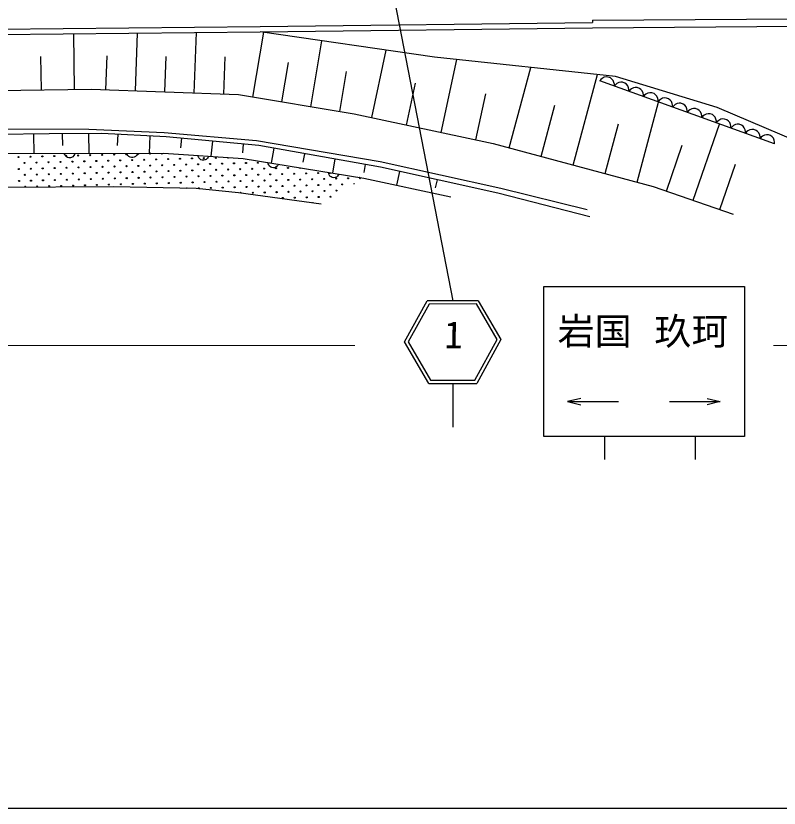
# Model space of a CAD drawing. Units: millimetres, scale not verified. Extents: x 40000 to 680000, y 20000 to 380000.
# Drawn here: x 192454 to 264642, y 205000 to 279904 of the extents above; entities that cross this region are included whole.
import ezdxf
from ezdxf.enums import TextEntityAlignment as Align

# ---------------------------------------------------------------- set-up
doc = ezdxf.new("R2010")
doc.units = ezdxf.units.MM
doc.header["$LTSCALE"] = 1000
for name, color, linetype, lineweight in [('M-BGD', 7, 'Continuous', 25), ('M-STR-HTXT', 7, 'Continuous', 13), ('M-STR-STRC', 7, 'Continuous', 25), ('M-TTL-BAND', 7, 'Continuous', 25)]:
    doc.layers.add(name, color=color, linetype=linetype, lineweight=lineweight)
doc.styles.add('ＭＳ ゴシック', font='')
doc.styles.get('ＭＳ ゴシック').set_extended_font_data('MS Gothic')

msp = doc.modelspace()

# ---------------------------------------------------------------- linework, layer by layer
at = {"layer": 'M-BGD'}
for p, q in [((246986, 279486), (246985, 279286)), ((246986, 279486), (276381, 279706)), ((189387, 278627), (215558, 278902)), ((215558, 278902), (246985, 279286)), ((215564, 278402), (246991, 278786)), ((246991, 278786), (276387, 279006)), ((189392, 278128), (215564, 278402)), ((198010, 272942), (197950, 278217)), ((203758, 272810), (203955, 278280)), ((209326, 272609), (209533, 278339)), ((214872, 272229), (215894, 278354)), ((232043, 276010), (215564, 278402)), ((220351, 271315), (221393, 277556)), ((226105, 270279), (227466, 276674)), ((194867, 272907), (194831, 276073)), ((200974, 272910), (201090, 276115)), ((206542, 272709), (206663, 276069)), ((212110, 272508), (212237, 276024)), ((249178, 274180), (232043, 276010)), ((232678, 268880), (234148, 275785)), ((217612, 271772), (218231, 275482)), ((239119, 267425), (241162, 275036)), ((223091, 270857), (223722, 274637)), ((245161, 265803), (247458, 274364)), ((258793, 271238), (249178, 274180)), ((229392, 269579), (230236, 273546)), ((247783, 273888), (247671, 273750)), ((264210, 267794), (247671, 273750)), ((247911, 273994), (247783, 273888)), ((248100, 274097), (247911, 273994)), ((248281, 274125), (248100, 274097)), ((248462, 274119), (248281, 274125)), ((248676, 274042), (248462, 274119)), ((248819, 273932), (248676, 274042)), ((248941, 273795), (248819, 273932)), ((249020, 273595), (248941, 273795)), ((249055, 273431), (249020, 273595)), ((249049, 273253), (249055, 273431)), ((249289, 273498), (249162, 273392)), ((249478, 273601), (249289, 273498)), ((249660, 273629), (249478, 273601)), ((249840, 273623), (249660, 273629)), ((250054, 273546), (249840, 273623)), ((250197, 273436), (250054, 273546)), ((250319, 273298), (250197, 273436)), ((187008, 272817), (199582, 272960)), ((199582, 272960), (213502, 272458)), ((249162, 273392), (249049, 273253)), ((250399, 273098), (250319, 273298)), ((250433, 272934), (250399, 273098)), ((250428, 272757), (250433, 272934)), ((250540, 272896), (250428, 272757)), ((250667, 273002), (250540, 272896)), ((250856, 273105), (250667, 273002)), ((251038, 273133), (250856, 273105)), ((251218, 273126), (251038, 273133)), ((251432, 273049), (251218, 273126)), ((251575, 272939), (251432, 273049)), ((251697, 272802), (251575, 272939)), ((251777, 272602), (251697, 272802)), ((213502, 272458), (224461, 270628)), ((235965, 268180), (236891, 272528)), ((251811, 272438), (251777, 272602)), ((251806, 272261), (251811, 272438)), ((251918, 272399), (251806, 272261)), ((252046, 272505), (251918, 272399)), ((252235, 272609), (252046, 272505)), ((252416, 272637), (252235, 272609)), ((252597, 272630), (252416, 272637)), ((252810, 272553), (252597, 272630)), ((252954, 272443), (252810, 272553)), ((253075, 272306), (252954, 272443)), ((253155, 272106), (253075, 272306)), ((253189, 271942), (253155, 272106)), ((253184, 271765), (253189, 271942)), ((253424, 272009), (253296, 271903)), ((253613, 272112), (253424, 272009)), ((253794, 272140), (253613, 272112)), ((253975, 272134), (253794, 272140)), ((254188, 272057), (253975, 272134)), ((254332, 271947), (254188, 272057)), ((254454, 271810), (254332, 271947)), ((242140, 266614), (243442, 271466)), ((251202, 264182), (253233, 271747)), ((253296, 271903), (253184, 271765)), ((254533, 271610), (254454, 271810)), ((254568, 271445), (254533, 271610)), ((254562, 271268), (254568, 271445)), ((254675, 271407), (254562, 271268)), ((254802, 271513), (254675, 271407)), ((254991, 271616), (254802, 271513)), ((255173, 271644), (254991, 271616)), ((255353, 271637), (255173, 271644)), ((255567, 271561), (255353, 271637)), ((255710, 271451), (255567, 271561)), ((255832, 271313), (255710, 271451)), ((255912, 271113), (255832, 271313)), ((271421, 265857), (258793, 271238)), ((224461, 270628), (237609, 267830)), ((255946, 270949), (255912, 271113)), ((255941, 270772), (255946, 270949)), ((256053, 270911), (255941, 270772)), ((256180, 271016), (256053, 270911)), ((256369, 271120), (256180, 271016)), ((256551, 271148), (256369, 271120)), ((256731, 271141), (256551, 271148)), ((256945, 271064), (256731, 271141)), ((257088, 270954), (256945, 271064)), ((257210, 270817), (257088, 270954)), ((257290, 270617), (257210, 270817)), ((257324, 270453), (257290, 270617)), ((257319, 270276), (257324, 270453)), ((257431, 270414), (257319, 270276)), ((257559, 270520), (257431, 270414)), ((257748, 270623), (257559, 270520)), ((257929, 270651), (257748, 270623)), ((258110, 270645), (257929, 270651)), ((258323, 270568), (258110, 270645)), ((258467, 270458), (258323, 270568)), ((258588, 270321), (258467, 270458)), ((248181, 264992), (249441, 269683)), ((256506, 262467), (258994, 269673)), ((258668, 270121), (258588, 270321)), ((258702, 269957), (258668, 270121)), ((258697, 269779), (258702, 269957)), ((258809, 269918), (258697, 269779)), ((258937, 270024), (258809, 269918)), ((259126, 270127), (258937, 270024)), ((259307, 270155), (259126, 270127)), ((259488, 270149), (259307, 270155)), ((259701, 270072), (259488, 270149)), ((259845, 269962), (259701, 270072)), ((259967, 269824), (259845, 269962)), ((260046, 269624), (259967, 269824)), ((260685, 269659), (260504, 269631)), ((260866, 269652), (260685, 269659)), ((190322, 269222), (199371, 269183)), ((199371, 269183), (206478, 268867)), ((260081, 269460), (260046, 269624)), ((260075, 269283), (260081, 269460)), ((260188, 269422), (260075, 269283)), ((260315, 269528), (260188, 269422)), ((260504, 269631), (260315, 269528)), ((261080, 269575), (260866, 269652)), ((261223, 269465), (261080, 269575)), ((261345, 269328), (261223, 269465)), ((261425, 269128), (261345, 269328)), ((261459, 268964), (261425, 269128)), ((261454, 268787), (261459, 268964)), ((261566, 268925), (261454, 268787)), ((261693, 269031), (261566, 268925)), ((261882, 269135), (261693, 269031)), ((262064, 269163), (261882, 269135)), ((262244, 269156), (262064, 269163)), ((262458, 269079), (262244, 269156)), ((262601, 268969), (262458, 269079)), ((262723, 268832), (262601, 268969)), ((195606, 268749), (174883, 268472)), ((194126, 268729), (194150, 266898)), ((200581, 268788), (195606, 268749)), ((196850, 268759), (196859, 267647)), ((199338, 268778), (199352, 266913)), ((206656, 268472), (200581, 268788)), ((202100, 268709), (202044, 267636)), ((205138, 268551), (205053, 266929)), ((206478, 268867), (215204, 268117)), ((215422, 267643), (206656, 268472)), ((208117, 268334), (208032, 267429)), ((262803, 268632), (262723, 268832)), ((262837, 268468), (262803, 268632)), ((262832, 268291), (262837, 268468)), ((262944, 268429), (262832, 268291)), ((263072, 268535), (262944, 268429)), ((263261, 268638), (263072, 268535)), ((263442, 268666), (263261, 268638)), ((263623, 268660), (263442, 268666)), ((263836, 268583), (263623, 268660)), ((263979, 268473), (263836, 268583)), ((264101, 268336), (263979, 268473)), ((264181, 268136), (264101, 268336)), ((211039, 268058), (210904, 266627)), ((213961, 267781), (213884, 266969)), ((215204, 268117), (226899, 266143)), ((226946, 265590), (215422, 267643)), ((237609, 267830), (252713, 263776)), ((253977, 263340), (255477, 267683)), ((264215, 267971), (264181, 268136)), ((264210, 267794), (264215, 267971)), ((94002, 266616), (206410, 266932)), ((197074, 266791), (197036, 266906)), ((197134, 266694), (197074, 266791)), ((197232, 266584), (197134, 266694)), ((197937, 266696), (197842, 266586)), ((197996, 266794), (197937, 266696)), ((198036, 266909), (197996, 266794)), ((202990, 266808), (202952, 266923)), ((203050, 266710), (202990, 266808)), ((203148, 266601), (203050, 266710)), ((203853, 266713), (203758, 266602)), ((203913, 266810), (203853, 266713)), ((203952, 266925), (203913, 266810)), ((206410, 266932), (213952, 266419)), ((209712, 266592), (209682, 266710)), ((216862, 267386), (216613, 265987)), ((219743, 266873), (219598, 266060)), ((197342, 266524), (197232, 266584)), ((197460, 266490), (197342, 266524)), ((197615, 266490), (197460, 266490)), ((197732, 266525), (197615, 266490)), ((197842, 266586), (197732, 266525)), ((203258, 266541), (203148, 266601)), ((203376, 266506), (203258, 266541)), ((203531, 266507), (203376, 266506)), ((203648, 266542), (203531, 266507)), ((203758, 266602), (203648, 266542)), ((209765, 266491), (209712, 266592)), ((209855, 266375), (209765, 266491)), ((209961, 266307), (209855, 266375)), ((210076, 266264), (209961, 266307)), ((210230, 266254), (210076, 266264)), ((210350, 266281), (210230, 266254)), ((210464, 266333), (210350, 266281)), ((210566, 266437), (210464, 266333)), ((210632, 266530), (210566, 266437)), ((210680, 266642), (210632, 266530)), ((213952, 266419), (225370, 264563)), ((216332, 265916), (216313, 266035)), ((216375, 265810), (216332, 265916)), ((222624, 266360), (222390, 265048)), ((226899, 266143), (238310, 263616)), ((216454, 265686), (216375, 265810)), ((216553, 265609), (216454, 265686)), ((216663, 265555), (216553, 265609)), ((216816, 265531), (216663, 265555)), ((216938, 265546), (216816, 265531)), ((217056, 265588), (216938, 265546)), ((217167, 265681), (217056, 265588)), ((217242, 265768), (217167, 265681)), ((217300, 265875), (217242, 265768)), ((225505, 265847), (225369, 265085)), ((238041, 263142), (226946, 265590)), ((228727, 265197), (228441, 263899)), ((259035, 261594), (260521, 265897)), ((222041, 264988), (222022, 265107)), ((222084, 264882), (222041, 264988)), ((222163, 264758), (222084, 264882)), ((222262, 264681), (222163, 264758)), ((222372, 264628), (222262, 264681)), ((222525, 264603), (222372, 264628)), ((222647, 264618), (222525, 264603)), ((222765, 264660), (222647, 264618)), ((222876, 264753), (222765, 264660)), ((222951, 264840), (222876, 264753)), ((223009, 264947), (222951, 264840)), ((225370, 264563), (233583, 262787)), ((201725, 263734), (130399, 263458)), ((209498, 263576), (201725, 263734)), ((232290, 264411), (232120, 263641)), ((252713, 263776), (260300, 261157)), ((213525, 263181), (209498, 263576)), ((221343, 262115), (213525, 263181)), ((246727, 260891), (238041, 263142)), ((238310, 263616), (246490, 261602))]:
    msp.add_line(p, q, dxfattribs=at)
for centre in [(194961, 266613), (196092, 266643), (197223, 266673), (198354, 266703), (199485, 266733), (200616, 266762), (201747, 266792), (202878, 266822), (204009, 266852), (192699, 266554), (193279, 266003), (193830, 266584), (194410, 266033), (195541, 266063), (196672, 266093), (197803, 266122), (198934, 266152), (200065, 266182), (201196, 266212), (202327, 266242), (203458, 266271), (204589, 266301), (205720, 266331), (206851, 266361), (207982, 266391), (209113, 266421), (209693, 265870), (210244, 266450), (210824, 265900), (211375, 266480), (211955, 265930), (213086, 265959), (214217, 265989), (215348, 266019), (192729, 265423), (193860, 265453), (194991, 265482), (196122, 265512), (197253, 265542), (198384, 265572), (199515, 265602), (200645, 265631), (201776, 265661), (202907, 265691), (203488, 265141), (204038, 265721), (204619, 265170), (205169, 265751), (205750, 265200), (206300, 265781), (206881, 265230), (207431, 265810), (208012, 265260), (208562, 265840), (209143, 265290), (210274, 265319), (211405, 265349), (212536, 265379), (213667, 265409), (214798, 265439), (215929, 265468), (217060, 265498), (218191, 265528), (193309, 264872), (194440, 264902), (195571, 264932), (196151, 264381), (196702, 264962), (197282, 264411), (197833, 264991), (198413, 264441), (198964, 265021), (199544, 264471), (200095, 265051), (200675, 264501), (201226, 265081), (201806, 264530), (202357, 265111), (202937, 264560), (204068, 264590), (205199, 264620), (206330, 264650), (207461, 264679), (208592, 264709), (209723, 264739), (210854, 264769), (211985, 264799), (213116, 264828), (214247, 264858), (215378, 264888), (216509, 264918), (217089, 264367), (217640, 264948), (218220, 264397), (218771, 264977), (219351, 264427), (219902, 265007), (220482, 264457), (221033, 265037), (221613, 264486), (222744, 264516), (223875, 264546), (192758, 264292), (193889, 264322), (194470, 263771), (195020, 264351), (195601, 263801), (196732, 263831), (197863, 263860), (198994, 263890), (200125, 263920), (201256, 263950), (202387, 263980), (203518, 264010), (204649, 264039), (205780, 264069), (206911, 264099), (208042, 264129), (209173, 264159), (210304, 264188), (210884, 263638), (211434, 264218), (212015, 263668), (212565, 264248), (213146, 263697), (213696, 264278), (214277, 263727), (214827, 264308), (215408, 263757), (215958, 264337), (216539, 263787), (217670, 263817), (218801, 263846), (219932, 263876), (221063, 263906), (222194, 263936), (223325, 263966), (209753, 263608), (214857, 263177), (215988, 263206), (217119, 263236), (218250, 263266), (219381, 263296), (220512, 263326), (221643, 263355), (222774, 263385), (217700, 262686), (218831, 262715), (219962, 262745), (221092, 262775), (222223, 262805)]:
    msp.add_circle(centre, 49.8, dxfattribs=at)
for centre, start, end in [((205140, 266882), 108.90979, 71.4122), ((206271, 266911), 155.84787, 24.47412), ((212506, 266510), 167.36212, 4.85066), ((216479, 266049), 224.06499, 297.47232), ((219322, 265558), 183.82809, 337.70923), ((222164, 265067), 150.29269, 11.24462), ((225006, 264576), 103.01111, 58.52618), ((193339, 263741), 307.41016, 233.03389), ((224456, 263995), 43.16074, 199.42534), ((208622, 263578), 17.39771, 160.27423), ((213726, 263147), 0.38245, 164.08734), ((220542, 262195), 28.72806, 135.74173)]:
    msp.add_arc(centre, 49.8, start, end, dxfattribs=at)
at = {"layer": 'M-STR-HTXT'}
for p, q in [((93694, 248749), (224497, 248749)), ((264103, 248749), (284874, 248749))]:
    msp.add_line(p, q, dxfattribs=at)
at = {"layer": 'M-STR-STRC'}
for p, q in [((233814, 252967), (228283, 281347)), ((242374, 240138), (242374, 254316)), ((242374, 254316), (261376, 254316)), ((261376, 254316), (261376, 240138)), ((229220, 249077), (231361, 252960)), ((231539, 252661), (229565, 249081)), ((236185, 252974), (231361, 252960)), ((236012, 252674), (231539, 252661)), ((237978, 249294), (236012, 252674)), ((236185, 252974), (238323, 249298)), ((231506, 245147), (229220, 249077)), ((229565, 249081), (231678, 245448)), ((235864, 245460), (237978, 249294)), ((238323, 249298), (236041, 245160)), ((231506, 245147), (236041, 245160)), ((231678, 245448), (235864, 245460)), ((233774, 245154), (233786, 241031)), ((245889, 243742), (244639, 243430)), ((257821, 243742), (259071, 243430)), ((244639, 243430), (245889, 243117)), ((244639, 243430), (249449, 243430)), ((254260, 243430), (259071, 243430)), ((259071, 243430), (257821, 243117)), ((261376, 240138), (242374, 240138)), ((248109, 240138), (248109, 237973)), ((256706, 240138), (256706, 237973))]:
    msp.add_line(p, q, dxfattribs=at)
at = {"layer": 'M-TTL-BAND'}
msp.add_line((40000, 205000), (579000, 205000), dxfattribs=at)

# ---------------------------------------------------------------- texts
at = {"layer": 'M-STR-STRC', "style": 'ＭＳ ゴシック'}
for s, p in [('岩国', (243690, 248037)), ('玖珂', (252837, 248037))]:
    msp.add_text(s, height=2566, dxfattribs=at).set_placement(p, align=Align.BOTTOM_LEFT)
msp.add_text('1', height=2566, rotation=359.2, dxfattribs=at).set_placement((232946, 247719), align=Align.BOTTOM_LEFT)

doc.saveas('drawing.dxf')
